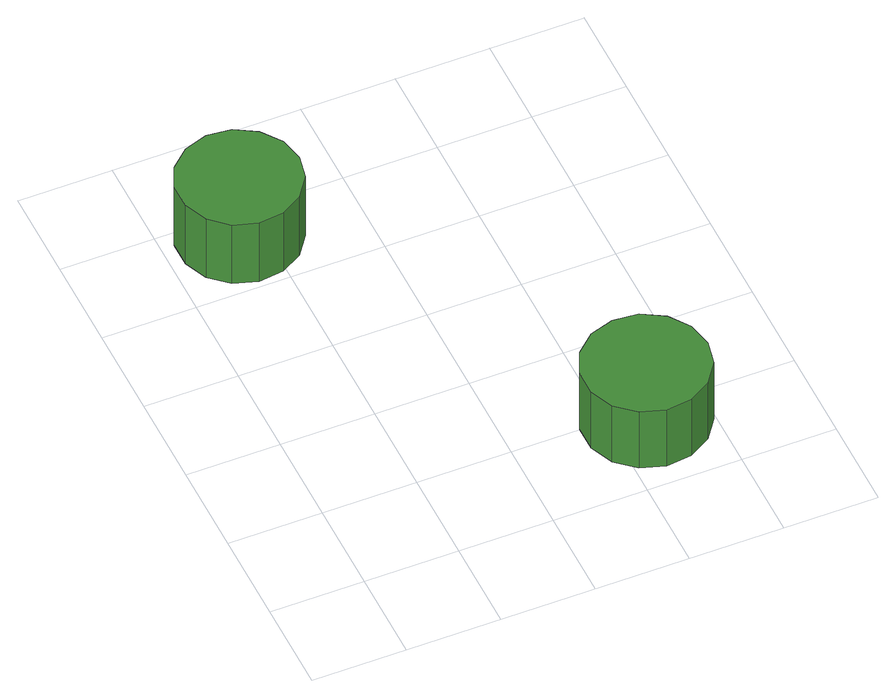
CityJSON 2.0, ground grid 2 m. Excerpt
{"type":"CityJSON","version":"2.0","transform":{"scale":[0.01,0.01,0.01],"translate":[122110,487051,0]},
"CityObjects":{
"tree1":{"type":"SolitaryVegetationObject","attributes":{"function":"something"},"geometry":[{"type":"MultiSurface","lod":"1","boundaries":[[[0,1,2,3,4,5,6,7,8,9,10,11,12,13,14]],[[15,16,17,18,19,20,21,22,23,24,25,26,27,28,29]],[[0,29,28,1]],[[1,28,27,2]],[[2,27,26,3]],[[3,26,25,4]],[[4,25,24,5]],[[5,24,23,6]],[[6,23,22,7]],[[7,22,21,8]],[[8,21,20,9]],[[9,20,19,10]],[[10,19,18,11]],[[11,18,17,12]],[[12,17,16,13]],[[13,16,15,14]],[[14,15,29,0]]]}]},
"tree2":{"type":"SolitaryVegetationObject","attributes":{"function":"something"},"geometry":[{"type":"MultiSurface","lod":"1","boundaries":[[[30,31,32,33,34,35,36,37,38,39,40,41,42,43,44]],[[45,46,47,48,49,50,51,52,53,54,55,56,57,58,59]],[[30,59,58,31]],[[31,58,57,32]],[[32,57,56,33]],[[33,56,55,34]],[[34,55,54,35]],[[35,54,53,36]],[[36,53,52,37]],[[37,52,51,38]],[[38,51,50,39]],[[39,50,49,40]],[[40,49,48,41]],[[41,48,47,42]],[[42,47,46,43]],[[43,46,45,44]],[[44,45,59,30]]]}]}
},
"vertices":[
[282,942,171],[271,994,171],[239,1037,171],[193,1064,171],[140,1070,171],[89,1053,171],[49,1017,171],[28,969,171],[28,915,171],[49,866,171],[89,830,171],[140,814,171],[193,820,171],[239,846,171],[271,890,171],[271,890,7],[239,846,7],[193,820,7],[140,814,7],[89,830,7],[49,866,7],[28,915,7],[28,969,7],[49,1017,7],[89,1053,7],[140,1070,7],[193,1064,7],[239,1037,7],[271,994,7],[282,942,7],
[804,171,169],[793,224,169],[761,268,169],[713,296,169],[659,301,169],[607,285,169],[566,248,169],[544,198,169],[544,143,169],[566,93,169],[607,57,169],[659,40,169],[713,46,169],[761,73,169],[793,117,169],[793,117,11],[761,73,11],[713,46,11],[659,40,11],[607,57,11],[566,93,11],[544,143,11],[544,198,11],[566,248,11],[607,285,11],[659,301,11],[713,296,11],[761,268,11],[793,224,11],[804,171,11]
]}
